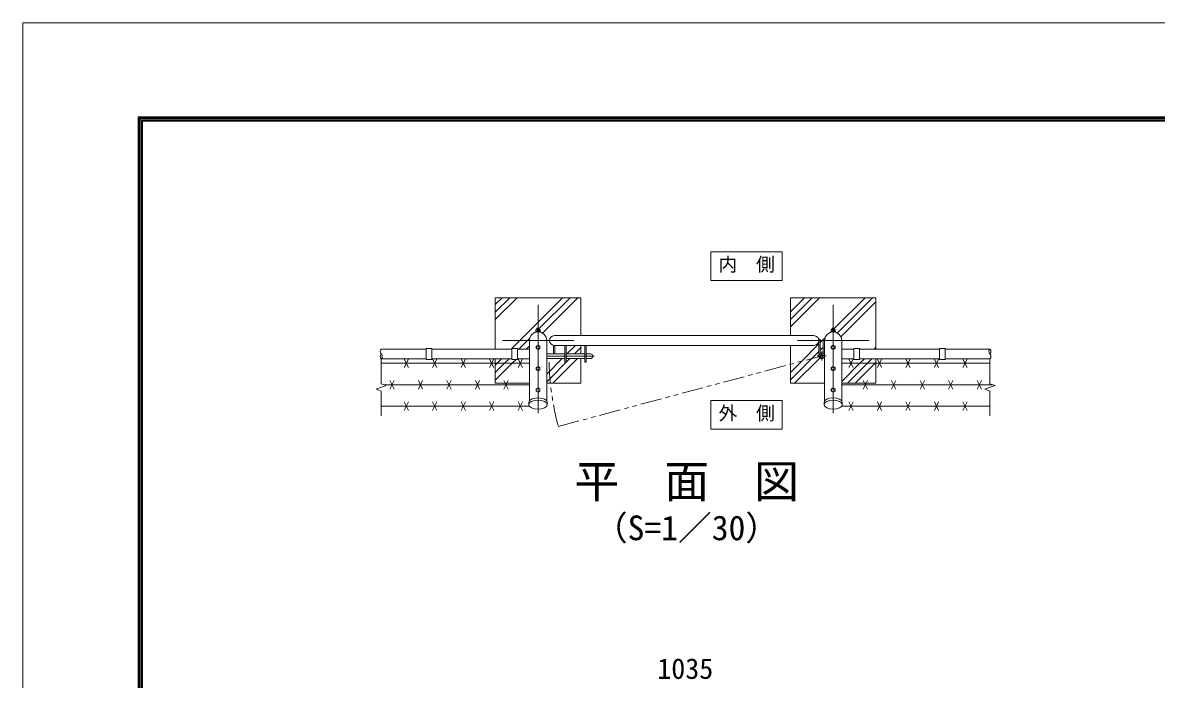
# Model space of a CAD drawing. Units: millimetres, scale not verified. Extents: x -6300 to 6300, y -4455 to 4455.
# Drawn here: x -6300 to -2324, y 2153 to 4455 of the extents above; entities that cross this region are included whole.
import ezdxf
from ezdxf.enums import TextEntityAlignment as Align

# ---------------------------------------------------------------- set-up
doc = ezdxf.new("R2010")
doc.units = ezdxf.units.MM
doc.header["$LTSCALE"] = 30
doc.linetypes.add('USER1', pattern=[50.8, 31.75, -6.35, 6.35, -6.35])
doc.linetypes.add('USER2', pattern=[5, 2.5, -0.5, 0.5, -0.5, 0.5, -0.5])
for name, color, linetype, lineweight in [('0-0_D-DCR-HCH', 7, 'Continuous', 9), ('0-1_D-STR1', 1, 'Continuous', 18), ('0-2_D-STR3', 3, 'Continuous', 13), ('0-3_D-BMK', 2, 'USER1', 13), ('0-4_D-STR4', 7, 'Continuous', 9), ('0-6_D-STR-TXT', 7, 'Continuous', 9), ('0-7_D-STR-DIM', 7, 'Continuous', 9), ('0-9_D-TTL-TXT', 7, 'Continuous', 18), ('0-A_D-TTL', 7, 'Continuous', 9)]:
    doc.layers.add(name, color=color, linetype=linetype, lineweight=lineweight)
doc.styles.add('ＭＳ ゴシック', font='')
doc.styles.get('ＭＳ ゴシック').set_extended_font_data('MS Gothic')

msp = doc.modelspace()

# ---------------------------------------------------------------- linework, layer by layer
at = {"layer": '0-0_D-DCR-HCH'}
for p, q in [((-4642.24, 3414.02), (-4565.35, 3490.91)), ((-4642.24, 3440.54), (-4591.87, 3490.91)), ((-4642.24, 3467.06), (-4618.39, 3490.91)), ((-4584.5, 3312.66), (-4406.25, 3490.91)), ((-4488.24, 3382.41), (-4379.74, 3490.91)), ((-4477.11, 3367.02), (-4353.22, 3490.91)), ((-3607.24, 3388.36), (-3504.69, 3490.91)), ((-3607.24, 3414.88), (-3531.21, 3490.91)), ((-3607.24, 3441.4), (-3557.72, 3490.91)), ((-3453.33, 3383.18), (-3345.59, 3490.91)), ((-3442.63, 3367.36), (-3319.08, 3490.91)), ((-3429.9, 3353.57), (-3307.24, 3476.23)), ((-4559.99, 3310.66), (-4521.12, 3349.53)), ((-4500.78, 3369.87), (-4499.49, 3371.16)), ((-3490.59, 3345.91), (-3485.79, 3350.72)), ((-3467, 3369.5), (-3464.74, 3371.76)), ((-4586.5, 3310.66), (-4584.74, 3312.42)), ((-4533.47, 3310.66), (-4522.49, 3321.64)), ((-4391.37, 3293.66), (-4361.12, 3323.91)), ((-4364.85, 3293.66), (-4342.24, 3316.28)), ((-3502.99, 3307), (-3491.99, 3318)), ((-3313.71, 3310.66), (-3307.24, 3317.13)), ((-4461.99, 3196.53), (-4380.85, 3277.66)), ((-4461.99, 3223.04), (-4407.37, 3277.66)), ((-4441.09, 3190.91), (-4354.34, 3277.66)), ((-3592.56, 3190.91), (-3504.07, 3279.4))]:
    msp.add_line(p, q, dxfattribs=at)
for points in [[(-3502.99, 3333.51), (-3495.59, 3340.91), (-3491.99, 3344.51)], [(-3607.24, 3229.26), (-3568.62, 3267.88), (-3507.49, 3329.01)], [(-3607.24, 3202.75), (-3532.42, 3277.57), (-3507.49, 3302.5)], [(-4642.24, 3228.41), (-4609.74, 3260.91), (-4593.99, 3276.66)], [(-4642.24, 3254.92), (-4636.25, 3260.91), (-4620.5, 3276.66)], [(-4642.24, 3201.89), (-4583.22, 3260.91), (-4569.47, 3274.66)], [(-3426.99, 3197.38), (-3363.46, 3260.91), (-3347.71, 3276.66)], [(-3406.94, 3190.91), (-3336.94, 3260.91), (-3321.19, 3276.66)], [(-3380.43, 3190.91), (-3310.43, 3260.91), (-3307.24, 3264.1)]]:
    msp.add_lwpolyline(points, dxfattribs=at)
at = {"layer": '0-1_D-STR1'}
for p, q in [((-4522.49, 3340.91), (-4522.49, 3129.19)), ((-4461.99, 3340.91), (-4461.99, 3129.19)), ((-4435.49, 3357.91), (-3524.49, 3357.91)), ((-3487.49, 3340.91), (-3487.49, 3129.19)), ((-3426.99, 3340.91), (-3426.99, 3129.19)), ((-5042.24, 3310.66), (-4884.74, 3310.66)), ((-4864.74, 3310.66), (-4584.74, 3310.66)), ((-4564.74, 3310.66), (-4522.49, 3310.66)), ((-4435.49, 3323.91), (-3524.49, 3323.91)), ((-3384.74, 3310.66), (-3426.99, 3310.66)), ((-3084.74, 3310.66), (-3364.74, 3310.66)), ((-2907.24, 3310.66), (-3064.74, 3310.66)), ((-5042.24, 3276.66), (-4884.74, 3276.66)), ((-4864.74, 3276.66), (-4584.74, 3276.66)), ((-4564.74, 3276.66), (-4522.49, 3276.66)), ((-3384.74, 3276.66), (-3426.99, 3276.66)), ((-3084.74, 3276.66), (-3364.74, 3276.66)), ((-2907.24, 3276.66), (-3064.74, 3276.66)), ((-4524.34, 3115.91), (-4524.34, 3123.88)), ((-4460.14, 3115.91), (-4460.14, 3123.88)), ((-3489.34, 3115.91), (-3489.34, 3123.88)), ((-3425.14, 3115.91), (-3425.14, 3123.88))]:
    msp.add_line(p, q, dxfattribs=at)
for centre, radius, start, end in [((-4492.24, 3340.91), 30.25, 0, 180), ((-4435.49, 3340.91), 17, 90, 270), ((-3524.49, 3340.91), 17, 270, 90), ((-3457.24, 3340.91), 30.25, 0, 180)]:
    msp.add_arc(centre, radius, start, end, dxfattribs=at)
for centre, major_axis, start_param, end_param in [((-4492.24, 3123.88), (32.1, 0), 6.2831853, 9.424778), ((-3457.24, 3123.88), (-32.1, 0), 3.1415927, 6.2831853)]:
    msp.add_ellipse(centre, major_axis=major_axis, ratio=0.494803, start_param=start_param, end_param=end_param, dxfattribs=at)
for centre, major_axis in [((-4492.24, 3115.91), (32.1, 0)), ((-3457.24, 3115.91), (-32.1, 0))]:
    msp.add_ellipse(centre, major_axis=major_axis, ratio=0.494803, dxfattribs=at)
at = {"layer": '0-2_D-STR3'}
for p, q in [((-4496.24, 3379.26), (-4496.24, 3383.46)), ((-4495.54, 3379.26), (-4495.54, 3384.16)), ((-4495.04, 3384.66), (-4489.44, 3384.66)), ((-4488.24, 3383.46), (-4489.44, 3384.66)), ((-4488.94, 3379.26), (-4488.94, 3384.16)), ((-4488.24, 3379.26), (-4488.24, 3383.46)), ((-3461.24, 3379.26), (-3461.24, 3383.46)), ((-3460.54, 3379.26), (-3460.54, 3384.16)), ((-3460.04, 3384.66), (-3454.44, 3384.66)), ((-3453.24, 3383.46), (-3454.44, 3384.66)), ((-3453.94, 3379.26), (-3453.94, 3384.16)), ((-3453.24, 3379.26), (-3453.24, 3383.46)), ((-4500.24, 3372.76), (-4484.24, 3372.76)), ((-4500.24, 3371.16), (-4500.24, 3372.76)), ((-4499.74, 3372.76), (-4499.74, 3378.56)), ((-4499.74, 3372.76), (-4484.74, 3372.76)), ((-4498.16, 3379.26), (-4486.6, 3379.26)), ((-4496.24, 3370.9), (-4496.24, 3371.16)), ((-4495.99, 3378.56), (-4495.99, 3372.76)), ((-4488.49, 3378.56), (-4488.49, 3372.76)), ((-4488.24, 3370.9), (-4488.24, 3371.16)), ((-4484.74, 3372.76), (-4484.74, 3378.56)), ((-3507.49, 3286.91), (-3507.49, 3345.91)), ((-3502.99, 3345.91), (-3507.49, 3345.91)), ((-3502.99, 3295.27), (-3502.99, 3345.91)), ((-3491.99, 3345.91), (-3491.99, 3295.27)), ((-3491.99, 3345.91), (-3487.49, 3345.91)), ((-3487.49, 3345.91), (-3487.49, 3286.91)), ((-3465.24, 3372.76), (-3449.24, 3372.76)), ((-3465.24, 3371.16), (-3465.24, 3372.76)), ((-3464.74, 3372.76), (-3464.74, 3378.56)), ((-3464.74, 3372.76), (-3449.74, 3372.76)), ((-3463.16, 3379.26), (-3451.6, 3379.26)), ((-3461.24, 3370.9), (-3461.24, 3371.16)), ((-3460.99, 3378.56), (-3460.99, 3372.76)), ((-3453.49, 3378.56), (-3453.49, 3372.76)), ((-3453.24, 3370.9), (-3453.24, 3371.16)), ((-3449.74, 3372.76), (-3449.74, 3378.56)), ((-4884.74, 3312.66), (-4884.74, 3274.66)), ((-4884.74, 3312.66), (-4864.74, 3312.66)), ((-4864.74, 3312.66), (-4864.74, 3274.66)), ((-4584.74, 3312.66), (-4584.74, 3274.66)), ((-4584.74, 3312.66), (-4564.74, 3312.66)), ((-4564.74, 3312.66), (-4564.74, 3274.66)), ((-4437.74, 3323.91), (-4437.74, 3293.66)), ((-4433.24, 3323.91), (-4437.74, 3323.91)), ((-4433.24, 3323.91), (-4433.24, 3293.66)), ((-4398.49, 3323.91), (-4398.49, 3264.66)), ((-4393.99, 3323.91), (-4393.99, 3264.66)), ((-4328.49, 3323.91), (-4328.49, 3264.66)), ((-4323.99, 3323.91), (-4323.99, 3264.66)), ((-3384.74, 3312.66), (-3384.74, 3274.66)), ((-3364.74, 3312.66), (-3384.74, 3312.66)), ((-3364.74, 3312.66), (-3364.74, 3274.66)), ((-3084.74, 3312.66), (-3084.74, 3274.66)), ((-3064.74, 3312.66), (-3084.74, 3312.66)), ((-3064.74, 3312.66), (-3064.74, 3274.66)), ((-5042.24, 3260.91), (-4522.49, 3260.91)), ((-4947.24, 3245.91), (-4962.24, 3275.91)), ((-4947.24, 3275.91), (-4962.24, 3245.91)), ((-4884.74, 3274.66), (-4864.74, 3274.66)), ((-4847.24, 3245.91), (-4862.24, 3275.91)), ((-4847.24, 3275.91), (-4862.24, 3245.91)), ((-4747.24, 3245.91), (-4762.24, 3275.91)), ((-4747.24, 3275.91), (-4762.24, 3245.91)), ((-4647.24, 3245.91), (-4662.24, 3275.91)), ((-4647.24, 3275.91), (-4662.24, 3245.91)), ((-4584.74, 3274.66), (-4564.74, 3274.66)), ((-4547.24, 3245.91), (-4562.24, 3275.91)), ((-4547.24, 3275.91), (-4562.24, 3245.91)), ((-4461.99, 3293.66), (-4398.49, 3293.66)), ((-4461.99, 3277.66), (-4398.49, 3277.66)), ((-4398.49, 3264.66), (-4393.99, 3264.66)), ((-4393.99, 3293.66), (-4328.49, 3293.66)), ((-4393.99, 3277.66), (-4328.49, 3277.66)), ((-4328.49, 3264.66), (-4323.99, 3264.66)), ((-4323.99, 3293.66), (-4308.49, 3293.66)), ((-4323.99, 3277.66), (-4308.49, 3277.66)), ((-2907.24, 3260.91), (-3426.99, 3260.91)), ((-3402.24, 3245.91), (-3387.24, 3275.91)), ((-3402.24, 3275.91), (-3387.24, 3245.91)), ((-3364.74, 3274.66), (-3384.74, 3274.66)), ((-3302.24, 3245.91), (-3287.24, 3275.91)), ((-3302.24, 3275.91), (-3287.24, 3245.91)), ((-3202.24, 3245.91), (-3187.24, 3275.91)), ((-3202.24, 3275.91), (-3187.24, 3245.91)), ((-3102.24, 3245.91), (-3087.24, 3275.91)), ((-3102.24, 3275.91), (-3087.24, 3245.91)), ((-3064.74, 3274.66), (-3084.74, 3274.66)), ((-3002.24, 3245.91), (-2987.24, 3275.91)), ((-3002.24, 3275.91), (-2987.24, 3245.91)), ((-5032.42, 3185.91), (-4522.49, 3185.91)), ((-4997.24, 3170.91), (-5012.24, 3200.91)), ((-4997.24, 3200.91), (-5012.24, 3170.91)), ((-4897.24, 3170.91), (-4912.24, 3200.91)), ((-4897.24, 3200.91), (-4912.24, 3170.91)), ((-4797.24, 3170.91), (-4812.24, 3200.91)), ((-4797.24, 3200.91), (-4812.24, 3170.91)), ((-4697.24, 3170.91), (-4712.24, 3200.91)), ((-4697.24, 3200.91), (-4712.24, 3170.91)), ((-4597.24, 3170.91), (-4612.24, 3200.91)), ((-4597.24, 3200.91), (-4612.24, 3170.91)), ((-2897.42, 3185.91), (-3426.99, 3185.91)), ((-3352.24, 3170.91), (-3337.24, 3200.91)), ((-3352.24, 3200.91), (-3337.24, 3170.91)), ((-3252.24, 3170.91), (-3237.24, 3200.91)), ((-3252.24, 3200.91), (-3237.24, 3170.91)), ((-3152.24, 3170.91), (-3137.24, 3200.91)), ((-3152.24, 3200.91), (-3137.24, 3170.91)), ((-3052.24, 3170.91), (-3037.24, 3200.91)), ((-3052.24, 3200.91), (-3037.24, 3170.91)), ((-2952.24, 3170.91), (-2937.24, 3200.91)), ((-2952.24, 3200.91), (-2937.24, 3170.91)), ((-5042.24, 3110.91), (-4522.49, 3110.91)), ((-4947.24, 3095.91), (-4962.24, 3125.91)), ((-4947.24, 3125.91), (-4962.24, 3095.91)), ((-4847.24, 3095.91), (-4862.24, 3125.91)), ((-4847.24, 3125.91), (-4862.24, 3095.91)), ((-4747.24, 3095.91), (-4762.24, 3125.91)), ((-4747.24, 3125.91), (-4762.24, 3095.91)), ((-4647.24, 3095.91), (-4662.24, 3125.91)), ((-4647.24, 3125.91), (-4662.24, 3095.91)), ((-4547.24, 3095.91), (-4562.24, 3125.91)), ((-4547.24, 3125.91), (-4562.24, 3095.91)), ((-2907.24, 3110.91), (-3426.99, 3110.91)), ((-3402.24, 3095.91), (-3387.24, 3125.91)), ((-3402.24, 3125.91), (-3387.24, 3095.91)), ((-3302.24, 3095.91), (-3287.24, 3125.91)), ((-3302.24, 3125.91), (-3287.24, 3095.91)), ((-3202.24, 3095.91), (-3187.24, 3125.91)), ((-3202.24, 3125.91), (-3187.24, 3095.91)), ((-3102.24, 3095.91), (-3087.24, 3125.91)), ((-3102.24, 3125.91), (-3087.24, 3095.91)), ((-3002.24, 3095.91), (-2987.24, 3125.91)), ((-3002.24, 3125.91), (-2987.24, 3095.91))]:
    msp.add_line(p, q, dxfattribs=at)
for points in [[(-4495.04, 3384.66), (-4496.24, 3383.46), (-4488.24, 3383.46)], [(-3460.04, 3384.66), (-3461.24, 3383.46), (-3453.24, 3383.46)], [(-4500.24, 3371.16), (-4484.24, 3371.16), (-4484.24, 3372.76)], [(-3465.24, 3371.16), (-3449.24, 3371.16), (-3449.24, 3372.76)]]:
    msp.add_lwpolyline(points, dxfattribs=at)
for points in [[(-4498.74, 3320.87), (-4492.24, 3324.62), (-4485.74, 3320.87), (-4485.74, 3313.36), (-4492.24, 3309.61), (-4498.74, 3313.36)], [(-3450.74, 3320.87), (-3457.24, 3324.62), (-3463.74, 3320.87), (-3463.74, 3313.36), (-3457.24, 3309.61), (-3450.74, 3313.36)], [(-4498.74, 3245.87), (-4492.24, 3249.62), (-4485.74, 3245.87), (-4485.74, 3238.36), (-4492.24, 3234.61), (-4498.74, 3238.36)], [(-3450.74, 3245.87), (-3457.24, 3249.62), (-3463.74, 3245.87), (-3463.74, 3238.36), (-3457.24, 3234.61), (-3450.74, 3238.36)], [(-4498.74, 3170.87), (-4492.24, 3174.62), (-4485.74, 3170.87), (-4485.74, 3163.36), (-4492.24, 3159.61), (-4498.74, 3163.36)], [(-3450.74, 3170.87), (-3457.24, 3174.62), (-3463.74, 3170.87), (-3463.74, 3163.36), (-3457.24, 3159.61), (-3450.74, 3163.36)]]:
    msp.add_lwpolyline(points, close=True, dxfattribs=at)
for centre, radius in [((-4492.24, 3317.11), 6.25), ((-3457.24, 3317.11), 6.25), ((-3497.49, 3286.91), 10), ((-3497.49, 3286.91), 5.5), ((-4492.24, 3242.11), 6.25), ((-3457.24, 3242.11), 6.25), ((-4492.24, 3167.11), 6.25), ((-3457.24, 3167.11), 6.25)]:
    msp.add_circle(centre, radius, dxfattribs=at)
for centre, radius, start, end in [((-4497.87, 3376.47), 2.81, 48.21899, 131.78101), ((-4492.24, 3368.87), 10.39, 68.85295, 111.14705), ((-4486.62, 3376.4), 2.86, 49.0514, 130.9486), ((-3462.87, 3376.47), 2.81, 48.21899, 131.78101), ((-3457.24, 3368.87), 10.39, 68.85295, 111.14705), ((-3451.62, 3376.4), 2.86, 49.0514, 130.9486), ((-4308.49, 3285.66), 8, 270, 90)]:
    msp.add_arc(centre, radius, start, end, dxfattribs=at)
at = {"layer": '0-3_D-BMK'}
for p, q in [((-4492.24, 3465.91), (-4492.24, 3085.91)), ((-3457.24, 3465.91), (-3457.24, 3085.91)), ((-4617.24, 3340.91), (-4367.24, 3340.91)), ((-3582.24, 3340.91), (-3332.24, 3340.91)), ((-3497.49, 3271.38), (-3497.49, 3302.45)), ((-4461.99, 3285.66), (-4293.82, 3285.66)), ((-3513.02, 3286.91), (-3481.96, 3286.91))]:
    msp.add_line(p, q, dxfattribs=at)
at = {"layer": '0-3_D-BMK', "linetype": 'USER2'}
msp.add_line((-4421.52, 3039.69), (-3497.49, 3286.91), dxfattribs=at)
msp.add_arc((-3497.49, 3286.91), 956.52, 181.33289, 194.97898, dxfattribs=at)
at = {"layer": '0-4_D-STR4'}
for p, q in [((-4642.24, 3490.91), (-4642.24, 3310.66)), ((-3607.24, 3490.91), (-3607.24, 3357.91)), ((-4342.24, 3293.66), (-4342.24, 3323.91))]:
    msp.add_line(p, q, dxfattribs=at)
for points in [[(-4342.24, 3357.91), (-4342.24, 3490.91), (-4642.24, 3490.91)], [(-3307.24, 3310.66), (-3307.24, 3490.91), (-3607.24, 3490.91)], [(-3607.24, 3323.91), (-3607.24, 3190.91), (-3487.49, 3190.91)], [(-4642.24, 3276.66), (-4642.24, 3190.91), (-4522.49, 3190.91)], [(-4461.99, 3190.91), (-4342.24, 3190.91), (-4342.24, 3277.66)], [(-3426.99, 3190.91), (-3307.24, 3190.91), (-3307.24, 3276.66)]]:
    msp.add_lwpolyline(points, dxfattribs=at)
at = {"layer": '0-6_D-STR-TXT'}
for points in [[(-3636.71, 3651.58), (-3636.71, 3551.58), (-3886.71, 3551.58), (-3886.71, 3651.58)], [(-3636.71, 3030.24), (-3636.71, 3130.24), (-3886.71, 3130.24), (-3886.71, 3030.24)]]:
    msp.add_lwpolyline(points, close=True, dxfattribs=at)
at = {"layer": '0-7_D-STR-DIM'}
for p, q in [((-5042.24, 3276.66), (-5042.24, 3189.49)), ((-2907.24, 3276.66), (-2907.24, 3189.49)), ((-5059.86, 3170.25), (-5024.62, 3183.08)), ((-5024.62, 3183.08), (-5042.24, 3189.49)), ((-2924.86, 3170.25), (-2889.62, 3183.08)), ((-2889.62, 3183.08), (-2907.24, 3189.49)), ((-5042.24, 3163.84), (-5059.86, 3170.25)), ((-5042.24, 3163.84), (-5042.24, 3076.66)), ((-2907.24, 3163.84), (-2924.86, 3170.25)), ((-2907.24, 3163.84), (-2907.24, 3076.66))]:
    msp.add_line(p, q, dxfattribs=at)
for centre, start, end in [((-5033.69, 3302.16), 135.18146, 224.81854), ((-2898.69, 3302.16), 135.18146, 224.81854), ((-2915.8, 3302.16), 315.18146, 44.81854), ((-5033.69, 3285.16), 135.18146, 224.81854), ((-5050.8, 3285.16), 315.18146, 44.81854), ((-2915.8, 3285.16), 315.18146, 44.81854)]:
    msp.add_arc(centre, 12.06, start, end, dxfattribs=at)
at = {"layer": '0-A_D-TTL', "color": 2, "lineweight": 18}
msp.add_lwpolyline([(-6300, 4455), (6300, 4455), (6300, -4455), (-6300, -4455)], close=True, dxfattribs=at)
at = {"layer": '0-A_D-TTL'}
for points in [[(-5895, 4125), (5895, 4125), (5895, -4125), (-5895, -4125)], [(-5891.25, 4121.25), (5891.25, 4121.25), (5891.25, -4121.25), (-5891.25, -4121.25)], [(-5887.5, 4117.5), (5887.5, 4117.5), (5887.5, -4117.5), (-5887.5, -4117.5)], [(-5883.75, 4113.75), (5883.75, 4113.75), (5883.75, -4113.75), (-5883.75, -4113.75)], [(-5880, 4110), (5880, 4110), (5880, -4110), (-5880, -4110)]]:
    msp.add_lwpolyline(points, close=True, dxfattribs=at)

# ---------------------------------------------------------------- texts
at = {"layer": '0-6_D-STR-TXT', "style": 'ＭＳ ゴシック'}
for s, p in [('内\u3000側', (-3859.17, 3569.11)), ('外\u3000側', (-3859.17, 3047.77))]:
    msp.add_text(s, height=48.17, dxfattribs=at).set_placement(p, align=Align.BOTTOM_LEFT)
at = {"layer": '0-7_D-STR-DIM', "style": 'ＭＳ ゴシック'}
msp.add_text('1035', height=72.14, dxfattribs=at).set_placement((-4074.12, 2133.07), align=Align.BOTTOM_LEFT)
at = {"layer": '0-9_D-TTL-TXT', "style": 'ＭＳ ゴシック'}
for s, height, p in [('平\u3000面\u3000図', 115.5, (-4364.59, 2754.61)), ('（S=1／30）', 86.66, (-4296.37, 2614.82))]:
    msp.add_text(s, height=height, dxfattribs=at).set_placement(p, align=Align.BOTTOM_LEFT)

doc.saveas('drawing.dxf')
